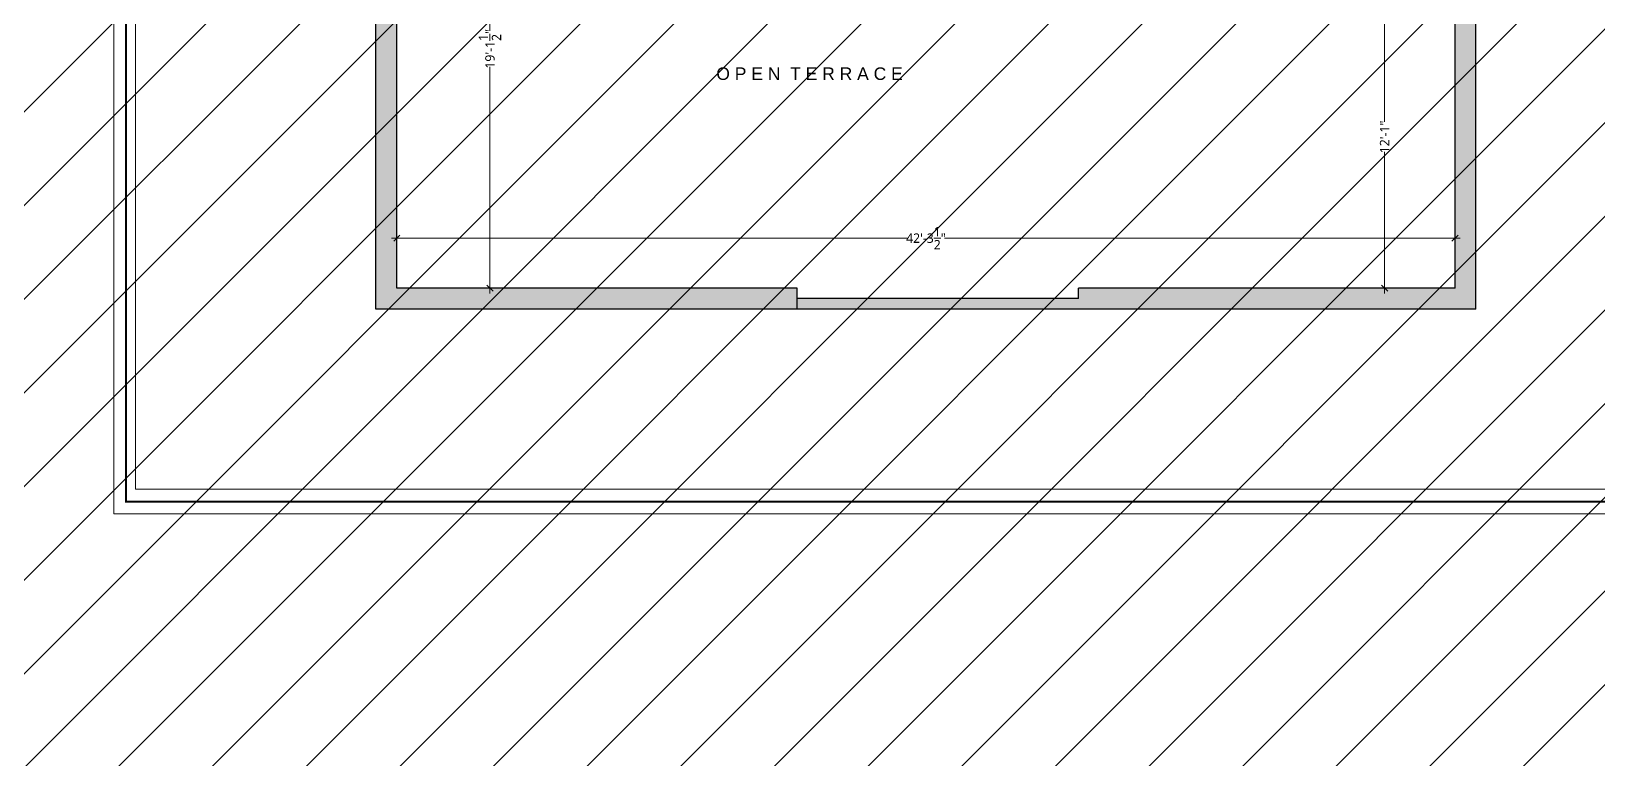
# Model space of a CAD drawing. Header units: inches. Extents: x -179 to 4134, y -2155 to 815.
# Drawn here: x 959 to 1710, y -73 to 276 of the extents above; entities that cross this region are included whole.
import ezdxf

# ---------------------------------------------------------------- set-up
doc = ezdxf.new("R2010")
doc.units = ezdxf.units.IN
doc.header["$LTSCALE"] = 5
for name, color, linetype, lineweight in [('DIM', 5, 'Continuous', 9), ('text', 7, 'Continuous', 5), ('title', 7, 'Continuous', 5), ('wall', 7, 'Continuous', 30), ('wall hatch', 252, 'Continuous', 5)]:
    doc.layers.add(name, color=color, linetype=linetype, lineweight=lineweight)
doc.styles.add('irfan', font='trebuc.ttf')
doc.styles.add('KARUN', font='arial.ttf')
doc.dimstyles.new('IRFAN', dxfattribs={"dimtxt": 4.5, "dimasz": 3, "dimexe": 2.5, "dimexo": 2.5, "dimgap": 0.09, "dimtad": 0, "dimdec": 1, "dimzin": 3, "dimdsep": 46, "dimlunit": 4, "dimtxsty": 'irfan', "dimblk": 'OBLIQUE', "dimcen": 2, "dimdle": 2.5, "dimclrd": 251, "dimclre": 251, "dimclrt": 7, "dimadec": 0, "dimazin": 0, "dimtm": 1e-09, "dimtfac": 1, "dimtdec": 1, "dimtofl": 0, "dimtmove": 0, "dimatfit": 3, "dimfxl": 2, "dimtolj": 1, "dimtzin": 0, "dimlwd": 0, "dimlwe": -1, "dimarcsym": 0})

# ---------------------------------------------------------------- blocks, each defined once
blk = doc.blocks.new('_Oblique')
at = {"color": 0, "linetype": 'ByBlock', "lineweight": -2}
blk.add_line((-0.5, -0.5), (0.5, 0.5), dxfattribs=at)
blk = doc.blocks.new('*D11')
at = {"layer": 'Defpoints', "color": 0, "ltscale": 0.25, "transparency": 16777216}
for p in [(1617.35, 297.8), (1608.25, 152.8), (1617.35, 152.8)]:
    blk.add_point(p, dxfattribs=at)
at = {"layer": 'DIM', "color": 1, "ltscale": 0.25, "transparency": 16777216}
for p, q in [((1614.85, 297.8), (1605.75, 297.8)), ((1614.85, 152.8), (1605.75, 152.8))]:
    blk.add_line(p, q, dxfattribs=at)
at = {"layer": 'DIM', "color": 251, "lineweight": 0, "ltscale": 0.25, "transparency": 16777216}
for p, q in [((1608.25, 300.3), (1608.25, 232.49)), ((1608.25, 150.3), (1608.25, 218.1))]:
    blk.add_line(p, q, dxfattribs=at)
at = {"layer": 'DIM', "color": 251, "lineweight": 0, "ltscale": 0.25, "transparency": 16777216, "xscale": 3, "yscale": 3, "zscale": 3}
for p, rotation in [((1608.25, 297.8), 90), ((1608.25, 152.8), 270)]:
    blk.add_blockref('_Oblique', p, dxfattribs=dict(at, rotation=rotation))
at = {"layer": 'DIM', "color": 1, "ltscale": 0.25, "transparency": 16777216, "insert": (1608.25, 225.3), "char_height": 4.5, "attachment_point": 5, "rotation": 90, "style": 'irfan'}
blk.add_mtext('\\A1;12\'-1"', dxfattribs=at)
blk = doc.blocks.new('*D12')
at = {"layer": 'Defpoints', "color": 0, "ltscale": 0.25, "transparency": 16777216}
for p in [(1176.59, 382.3), (1176.59, 152.8), (1179.19, 152.8)]:
    blk.add_point(p, dxfattribs=at)
at = {"layer": 'DIM', "color": 251, "lineweight": 0, "ltscale": 0.25, "transparency": 16777216}
for p, q in [((1179.19, 384.8), (1179.19, 276.21)), ((1179.19, 150.3), (1179.19, 258.88))]:
    blk.add_line(p, q, dxfattribs=at)
at = {"layer": 'DIM', "color": 1, "ltscale": 0.25, "transparency": 16777216}
for p, q in [((1179.09, 382.3), (1181.69, 382.3)), ((1179.09, 152.8), (1181.69, 152.8))]:
    blk.add_line(p, q, dxfattribs=at)
at = {"layer": 'DIM', "color": 251, "lineweight": 0, "ltscale": 0.25, "transparency": 16777216, "xscale": 3, "yscale": 3, "zscale": 3}
for p, rotation in [((1179.19, 382.3), 90), ((1179.19, 152.8), 270)]:
    blk.add_blockref('_Oblique', p, dxfattribs=dict(at, rotation=rotation))
at = {"layer": 'DIM', "color": 1, "ltscale": 0.25, "transparency": 16777216, "insert": (1179.19, 267.55), "char_height": 4.5, "attachment_point": 5, "rotation": 90, "style": 'irfan'}
blk.add_mtext('\\A1;19\'-1{\\H1x;\\S1/2;}"', dxfattribs=at)
blk = doc.blocks.new('*D14')
at = {"layer": 'Defpoints', "color": 0, "ltscale": 0.25, "transparency": 16777216}
for p in [(1134.53, 176.78), (1134.53, 176.65), (1642.03, 176.65)]:
    blk.add_point(p, dxfattribs=at)
at = {"layer": 'DIM', "color": 251, "lineweight": 0, "ltscale": 0.25, "transparency": 16777216}
for p, q in [((1132.03, 176.78), (1379.35, 176.78)), ((1644.53, 176.78), (1397.2, 176.78))]:
    blk.add_line(p, q, dxfattribs=at)
at = {"layer": 'DIM', "color": 1, "ltscale": 0.25, "transparency": 16777216}
for p, q in [((1134.53, 179.15), (1134.53, 179.28)), ((1642.03, 179.15), (1642.03, 179.28))]:
    blk.add_line(p, q, dxfattribs=at)
at = {"layer": 'DIM', "color": 251, "lineweight": 0, "ltscale": 0.25, "transparency": 16777216, "xscale": 3, "yscale": 3, "zscale": 3, "rotation": 180.0000000000001}
blk.add_blockref('_Oblique', (1134.53, 176.78), dxfattribs=at)
at = {"layer": 'DIM', "color": 251, "lineweight": 0, "ltscale": 0.25, "transparency": 16777216, "xscale": 3, "yscale": 3, "zscale": 3}
blk.add_blockref('_Oblique', (1642.03, 176.78), dxfattribs=at)
at = {"layer": 'DIM', "color": 1, "ltscale": 0.25, "transparency": 16777216, "insert": (1388.28, 176.78), "char_height": 4.5, "attachment_point": 5, "style": 'irfan'}
blk.add_mtext('\\A1;42\'-3{\\H1x;\\S1/2;}"', dxfattribs=at)

msp = doc.modelspace()

# ---------------------------------------------------------------- hatches: boundary and pattern name
at = {"lineweight": 15, "ltscale": 0.25, "transparency": 33554687}
h = msp.add_hatch(dxfattribs=at)
h.set_pattern_fill('ANSI31', color=256, scale=10)
h.paths.add_polyline_path([(-179.41, 814.5), (2097.9, 814.5), (2097.9, -2154.98), (-179.41, -2154.98)])
at = {"layer": 'wall hatch', "ltscale": 0.25}
h = msp.add_hatch(color=9, dxfattribs=at)
h.dxf.hatch_style = 1
h.paths.add_polyline_path([(1652.03, 627.3), (1461.03, 627.3), (1461.03, 617.3), (1642.03, 617.3), (1642.03, 482.3), (1636.03, 482.3), (1636.03, 471.8), (1652.03, 471.8)])
h.paths.add_polyline_path([(1652.03, 297.8), (1642.03, 297.8), (1642.03, 152.8), (1461.53, 152.8), (1461.53, 147.8), (1326.53, 147.8), (1326.53, 142.8), (1652.03, 142.8)])
h.paths.add_polyline_path([(1326.53, 152.8), (1134.53, 152.8), (1134.53, 382.3), (1124.53, 382.3), (1124.53, 147.8), (1124.53, 142.8), (1326.53, 142.8), (1326.53, 147.8)])

# ---------------------------------------------------------------- linework, layer by layer
at = {"layer": 'title'}
for points in [[(1872.78, 44.55), (1872.78, 662.54), (998.77, 662.54), (998.77, 44.55)], [(1862.26, 652.02), (1009.28, 652.02), (1009.28, 56.44), (1862.26, 56.44)]]:
    msp.add_lwpolyline(points, close=True, dxfattribs=at)
at = {"layer": 'title', "color": 7, "linetype": 'Continuous', "const_width": 0.902}
msp.add_lwpolyline([(1866.85, 656.61), (1004.7, 656.61), (1004.7, 50.48), (1866.85, 50.48)], close=True, dxfattribs=at)
at = {"layer": 'wall', "ltscale": 0.25}
for p, q in [((1124.53, 147.8), (1124.53, 382.3)), ((1134.53, 152.8), (1134.53, 382.3)), ((1642.03, 152.8), (1642.03, 297.8)), ((1652.03, 142.8), (1652.03, 297.8)), ((1326.53, 152.8), (1134.53, 152.8)), ((1326.53, 142.8), (1326.53, 152.8)), ((1642.03, 152.8), (1461.53, 152.8)), ((1461.53, 147.8), (1461.53, 152.8)), ((1124.53, 142.8), (1124.53, 147.8)), ((1326.53, 142.8), (1124.53, 142.8)), ((1461.53, 147.8), (1326.53, 147.8)), ((1652.03, 142.8), (1326.53, 142.8))]:
    msp.add_line(p, q, dxfattribs=at)

# ---------------------------------------------------------------- texts
at = {"layer": 'text', "lineweight": 25, "insert": (1376.98, 252.55), "char_height": 6, "width": 89.0327, "attachment_point": 9, "style": 'KARUN'}
msp.add_mtext('\\A1;\\pxqc,t7,10;O P E N  T E R R A C E', dxfattribs=at)

# ---------------------------------------------------------------- dimensions: what is measured, and where the dimension line sits
at = {"layer": 'DIM', "ltscale": 0.25}
for p1, p2, distance, picture, middle in [((1176.59, 382.3), (1176.59, 152.8), 2.6, '*D12', (1179.19, 267.55)), ((1617.35, 297.8), (1617.35, 152.8), -9.1, '*D11', (1608.25, 225.3)), ((1642.03, 176.65), (1134.53, 176.65), -0.13, '*D14', (1388.28, 176.78))]:
    dim = msp.add_aligned_dim(p1=p1, p2=p2, distance=distance, dimstyle='IRFAN', override={"dimpost": '\\X', "dimclre": 1, "dimclrt": 1}, dxfattribs=at)
    dim.commit()
    dim.dimension.update_dxf_attribs({"geometry": picture, "text_midpoint": middle})

doc.saveas('drawing.dxf')
